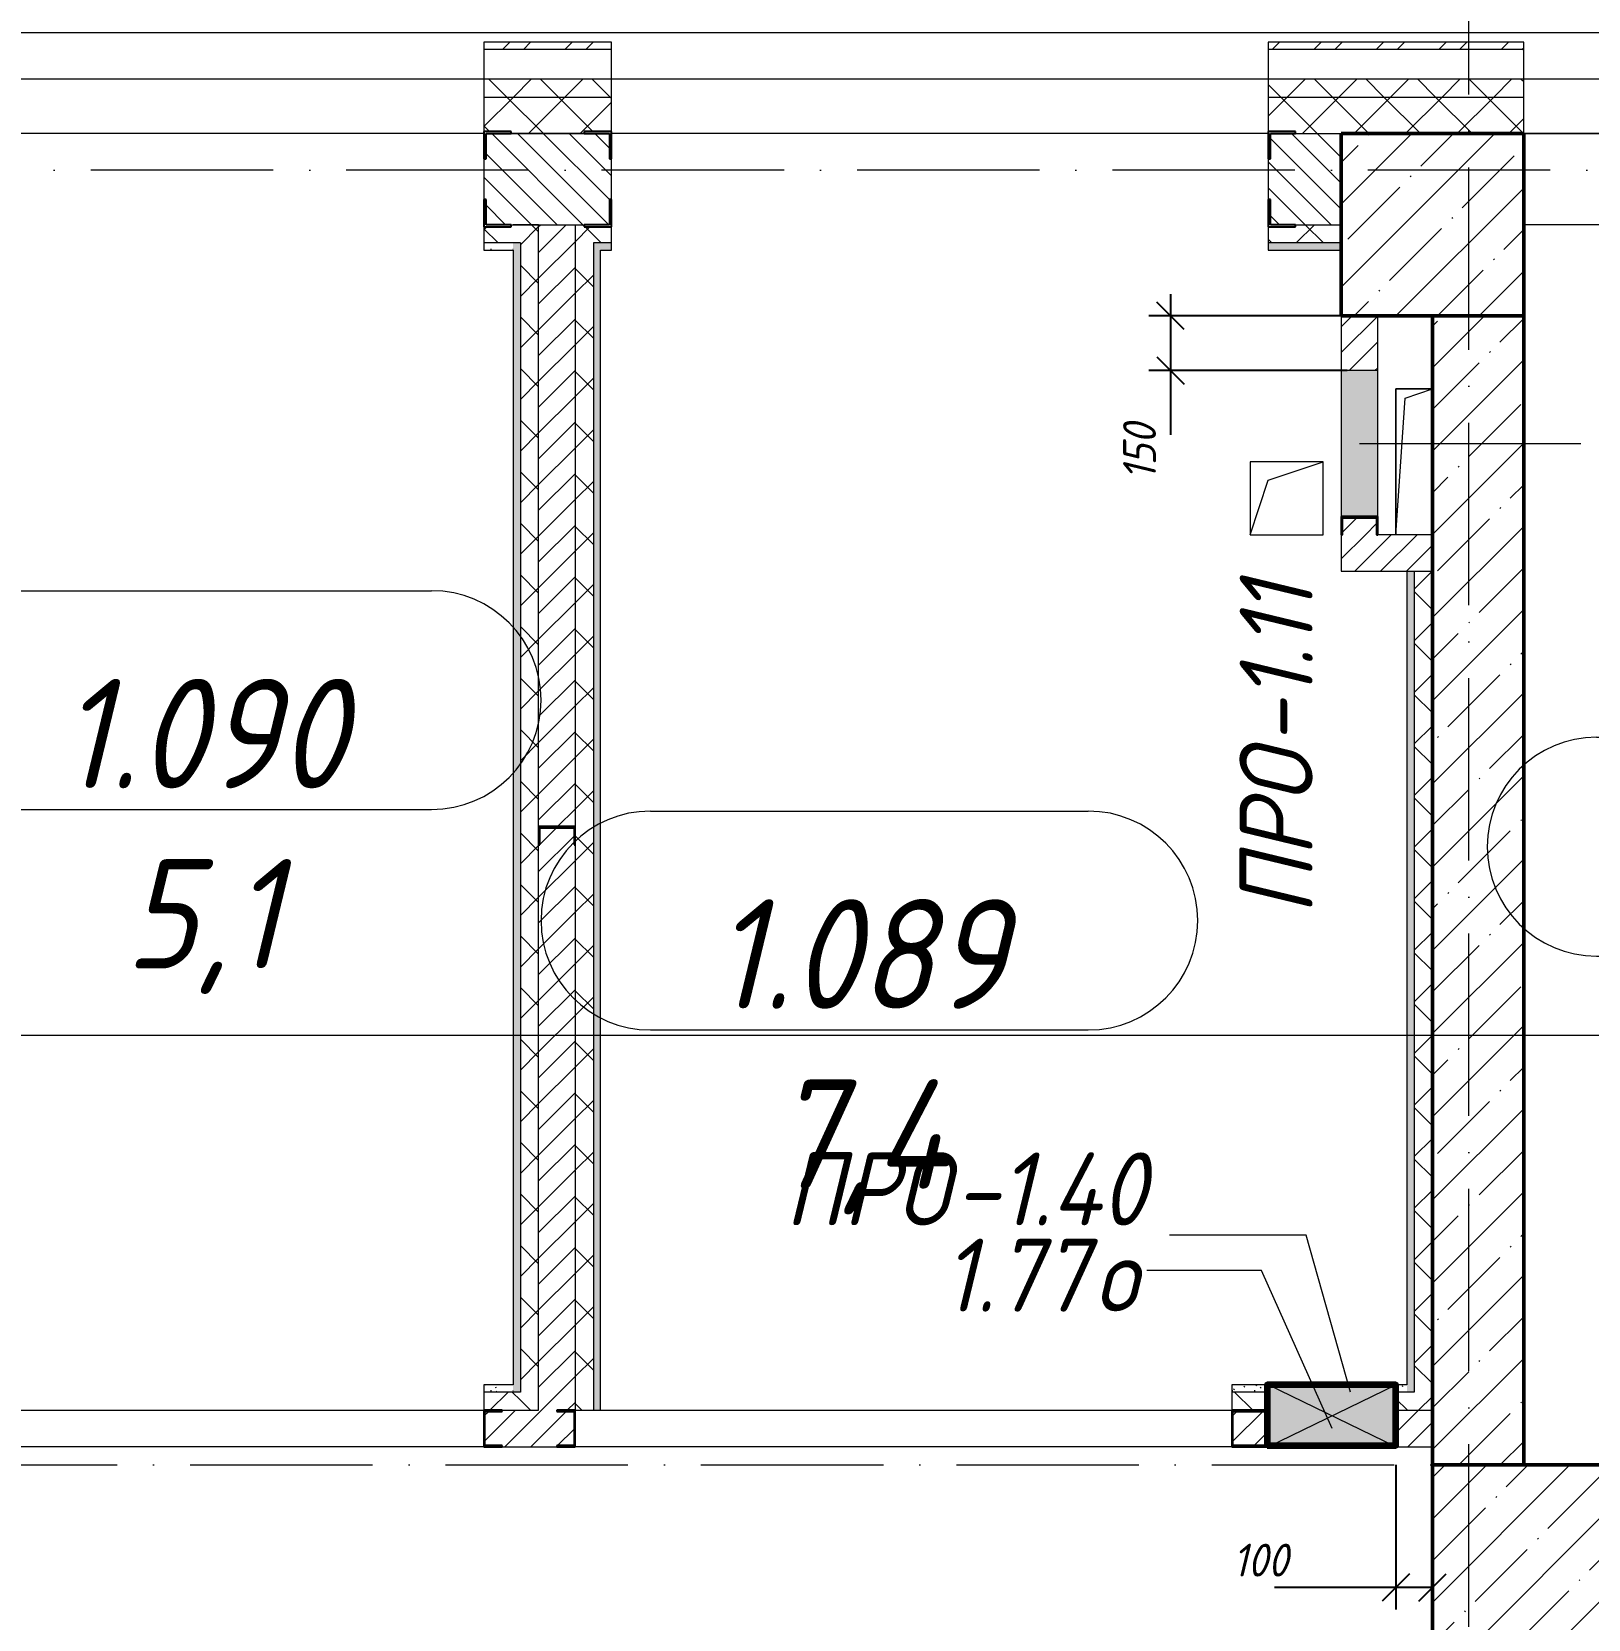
# Model space of a CAD drawing. Header units: millimetres. Extents: x -356862 to 418287, y 0 to 839748.
# Drawn here: x -87104 to -82838, y 540624 to 544976 of the extents above; entities that cross this region are included whole.
import ezdxf

# ---------------------------------------------------------------- set-up
doc = ezdxf.new("R2010")
doc.units = ezdxf.units.MM
doc.linetypes.add('50_200_ШТРИХ_1Т_ш5_п1_п1_', pattern=[700, 500, -100, 0, -100])
for name, color, linetype, lineweight in [('9.7) Заделка 956 шт', 6, 'Continuous', 158), ('A-____-____-DIMS', 7, 'Continuous', 9), ('A-DETL-GENF-OTLN', 7, 'Continuous', 9), ('A-FLOR-____-OTLN', 7, 'Continuous', 9), ('A-GENM-____-IDEN', 7, 'Continuous', 9), ('A-GENM-____-MCUT', 7, 'Continuous', 25), ('A-GENM-____-OTLN', 7, 'Continuous', 9), ('A-GENM-____-OTLN-1', 7, 'Continuous', 25), ('A-GLAZ-____-IDEN', 7, 'Continuous', 9), ('A-GLAZ-____-OTLN', 7, 'Continuous', 9), ('A-WALL-____-MCUT', 7, 'Continuous', 13), ('A-WALL-____-MCUT-1', 7, 'Continuous', 9), ('A-WALL-____-MCUT-2', 7, 'Continuous', 50), ('A-WALL-____-OTLN', 7, 'Continuous', 9), ('A-WALL-____-PATT-1', 7, 'Continuous', 9), ('A-WALL-FNSH-MCUT-1', 7, 'Continuous', 9), ('I-WALL-____-OTLN', 7, 'Continuous', 9), ('S-COLS-____-MCUT', 7, 'Continuous', 50), ('S-COLS-____-OTLN', 7, 'Continuous', 9), ('S-GRID-____-OTLN-1', 7, '50_200_ШТРИХ_1Т_ш5_п1_п1_', 9)]:
    doc.layers.add(name, color=color, linetype=linetype, lineweight=lineweight)
for name, color, linetype, lineweight, true_color in [('A-AREA-IDEN-1', 7, 'Continuous', 9, 0x000000), ('A-WALL-____-PATT-2', 7, 'Continuous', 9, 0x787878), ('G-____-____-SYMB-1', 9, 'Continuous', 9, 0x808080)]:
    doc.layers.add(name, color=color, linetype=linetype, lineweight=lineweight, true_color=true_color)
doc.styles.add('ISOCPEUR_I', font='isocpeui.ttf', dxfattribs={"width": 0.9, "height": 2.5})
doc.styles.add('ISOCPEUR_I_11', font='isocpeui.ttf', dxfattribs={"width": 0.9, "height": 200})
doc.styles.add('ISOCPEUR_I_7', font='isocpeui.ttf', dxfattribs={"width": 0.9, "height": 90})
doc.dimstyles.new('ISO-1_8_0_9К_СРЕДНИЙ_Кладочные_1', dxfattribs={"dimscale": 304.8, "dimtxt": 89.638306, "dimasz": 0.246063, "dimexe": 0.19685, "dimexo": 0, "dimgap": 0, "dimtad": 1, "dimdec": 3, "dimrnd": 0.001, "dimdsep": 46, "dimtxsty": 'ISOCPEUR_I_7', "dimblk1": 'OBLIQUE', "dimblk2": 'OBLIQUE', "dimsah": 1, "dimcen": 0.09, "dimdle": 0.19685, "dimazin": 0, "dimtfac": 1, "dimtdec": 4, "dimtix": 1, "dimtmove": 0, "dimatfit": 3, "dimfxl": 1, "dimtvp": 1, "dimtolj": 1, "dimtzin": 0, "dimarcsym": 2})
pattern_1 = [(45, (-176515.067, 459015.94), (-35.35534, 35.35534), [])]
pattern_2 = [(45, (-176515.07, 459015.94), (-70.71068, 70.71068), []), (135, (-176515.07, 459015.94), (-70.71068, -70.71068), [])]
pattern_3 = [(0, (-176515.067, 459015.94), (81.28, 20.32), [3.353, -57.607, 3.353, -57.607, -325.12]), (0, (-176515.067, 459015.94), (81.28, 20.32), [-121.92, 3.353, -118.567, 3.353, -57.607, -142.24]), (0, (-176515.067, 459015.94), (81.28, 20.32), [-304.8, 3.353, -37.287, 3.353, -98.247]), (120, (-176484.587, 459026.1), (-58.2376362, 60.2305448), [3.353, -57.607, 3.353, -57.607, -325.12]), (120, (-176484.587, 459026.1), (-58.2376362, 60.2305448), [-121.92, 3.353, -118.567, 3.353, -57.607, -142.24]), (120, (-176484.587, 459026.1), (-58.2376362, 60.2305448), [-304.8, 3.353, -37.287, 3.353, -98.247]), (240, (-176474.427, 459066.74), (-23.0423638, -80.5505448), [3.353, -57.607, 3.353, -57.607, -325.12]), (240, (-176474.427, 459066.74), (-23.0423638, -80.5505448), [-121.92, 3.353, -118.567, 3.353, -57.607, -142.24]), (240, (-176474.427, 459066.74), (-23.0423638, -80.5505448), [-304.8, 3.353, -37.287, 3.353, -98.247])]

# ---------------------------------------------------------------- blocks, each defined once
blk = doc.blocks.new('BSC_Колонна _Прямоугольная - 500х500-V125-АР1_План отверстий 1 этажа в осях 1-64_Ю-ЯЯ')
at = {"layer": 'S-COLS-____-OTLN'}
h = blk.add_hatch(dxfattribs=at)
h.set_pattern_fill('FP_136', color=256, style=0, pattern_type=2)
h.set_pattern_definition([(135, (85431.04, -93250), (-114.04925, -114.04925), []), (135, (85431.04, -93135.95), (-114.04925, -114.04925), [201.613, -40.323, 3.353, -36.97])])
h.paths.add_polyline_path([(250, 250), (-250, 250), (-250, -250), (250, -250)], flags=0)
at = {"layer": 'S-COLS-____-MCUT'}
for p, q in [((250, 250), (-250, 250)), ((-250, 250), (-250, -250)), ((250, -250), (250, 250)), ((-250, -250), (250, -250))]:
    blk.add_line(p, q, dxfattribs=at)
blk = doc.blocks.new('BSC_Колонна _Прямоугольная - 500х500-V171-АР1_План отверстий 1 этажа в осях 1-64_Ю-ЯЯ')
at = {"layer": 'S-COLS-____-OTLN'}
h = blk.add_hatch(dxfattribs=at)
h.set_pattern_fill('FP_184', color=256, style=0, pattern_type=2)
h.set_pattern_definition([(135, (81781.04, -93500), (-114.04925, -114.04925), []), (135, (81781.04, -93385.95), (-114.04925, -114.04925), [201.613, -40.323, 3.353, -36.97])])
h.paths.add_polyline_path([(250, 250), (-250, 250), (-250, -250), (250, -250), (250, 162.1)], flags=0)
at = {"layer": 'S-COLS-____-MCUT'}
for p, q in [((250, 250), (-250, 250)), ((-250, 250), (-250, -250)), ((250, -250), (250, 250)), ((-250, -250), (250, -250))]:
    blk.add_line(p, q, dxfattribs=at)
blk = doc.blocks.new('Фахверк_СКБ_Уголок - 250_2700-27497298-АР1_План отверстий 1 этажа в осях 1-64_Ю-ЯЯ')
at = {"layer": 'A-GENM-____-MCUT'}
for p, q in [((200, 181), (125, 181)), ((125, 181), (125, 106)), ((131, 106), (131, 175)), ((131, 175), (200, 175)), ((200, 175), (200, 181)), ((125, 106), (131, 106)), ((131, -6), (125, -6)), ((125, -6), (125, -81)), ((131, -75), (131, -6)), ((125, -81), (200, -81)), ((200, -75), (131, -75)), ((200, -81), (200, -75))]:
    blk.add_line(p, q, dxfattribs=at)
blk = doc.blocks.new('154_Фахверк_СКБ_Швеллер - Тип_100_4010_1-28088705-АР1_План отверстий 1 этажа в осях 1-64_Ю-ЯЯ')
at = {"layer": 'A-GENM-____-MCUT'}
for p, q in [((175, 50), (125, 50)), ((125, 50), (125, -50)), ((128, 47), (175, 47)), ((128, -47), (128, 47)), ((175, 47), (175, 50)), ((125, -50), (175, -50)), ((175, -47), (128, -47)), ((175, -50), (175, -47))]:
    blk.add_line(p, q, dxfattribs=at)
blk = doc.blocks.new('154_Фахверк_СКБ_Швеллер - Тип_100_4010-27789772-АР1_План отверстий 1 этажа в осях 1-64_Ю-ЯЯ')
at = {"layer": 'A-GENM-____-MCUT'}
for p, q in [((175, 50), (125, 50)), ((125, 50), (125, -50)), ((128, 47), (175, 47)), ((128, -47), (128, 47)), ((175, 47), (175, 50)), ((125, -50), (175, -50)), ((175, -47), (128, -47)), ((175, -50), (175, -47))]:
    blk.add_line(p, q, dxfattribs=at)
blk = doc.blocks.new('AR_Отверстие Ниша - Лючок-32405277-АР1_План отверстий 1 этажа в осях 1-64_Ю-ЯЯ')
at = {"layer": 'A-GLAZ-____-OTLN'}
blk.add_hatch(color=256, dxfattribs=at).paths.add_polyline_path([(200, -50), (200, 50), (-200, 50), (-200, -50), (160.9, -50)], flags=0)
for p, q in [((200, 50), (-200, 50)), ((-200, 50), (-200, -50)), ((200, -50), (200, 50)), ((-200, -50), (200, -50))]:
    blk.add_line(p, q, dxfattribs=at)
blk = doc.blocks.new('AR_Отверстие прямоугольное _в плите_ - AR_Отверстие прямоугольное _в плите_-30459597-АР1_План отверстий 1 этажа в осях 1-64_Ю-ЯЯ')
at = {"layer": 'A-GENM-____-OTLN'}
for p, q in [((100, 100), (-100, 100)), ((-100, 100), (-100, -100)), ((-50, 50), (100, 100)), ((100, -100), (100, 100)), ((-100, -100), (-50, 50)), ((-100, -100), (100, -100))]:
    blk.add_line(p, q, dxfattribs=at)
blk = doc.blocks.new('AR_Отверстие прямоугольное _в плите_ - AR_Отверстие прямоугольное _в плите_-30459626-АР1_План отверстий 1 этажа в осях 1-64_Ю-ЯЯ')
at = {"layer": 'A-GENM-____-OTLN'}
for p, q in [((50, 200), (-50, 200)), ((-50, 200), (-50, -199.8)), ((-50, -199.8), (-25, 175)), ((-25, 175), (50, 200))]:
    blk.add_line(p, q, dxfattribs=at)
blk = doc.blocks.new('AR_Отверстие прямоугольное _в стене_ - AR_Отверстие прямоугольное _в стене__ОВ-36858629-АР1_План отверстий 1 этажа в осях 1-64_Ю-ЯЯ')
at = {"layer": 'A-GLAZ-____-OTLN'}
blk.add_hatch(color=256, dxfattribs=at).paths.add_polyline_path([(175, 50), (-175, 50), (-175, -120), (175, -120), (175, 47)], flags=0)
at = {"layer": 'A-DETL-GENF-OTLN'}
for p, q in [((-175, -120), (-175, 50)), ((-175, 50), (175, 50)), ((175, 50), (-175, -120)), ((-175, 50), (175, -120)), ((175, 50), (-175, 50)), ((-175, 50), (-175, -120)), ((175, -50), (175, -120)), ((175, -120), (175, -50)), ((175, -120), (-175, -120)), ((-175, -120), (175, -120))]:
    blk.add_line(p, q, dxfattribs=at)
blk = doc.blocks.new('_Oblique')
at = {"color": 0, "linetype": 'ByBlock', "lineweight": -2}
blk.add_line((-0.5, -0.5), (0.5, 0.5), dxfattribs=at)
blk = doc.blocks.new('*D13520')
at = {"layer": 'A-____-____-DIMS', "color": 0, "lineweight": -2, "transparency": 16777216}
for p, q in [((-83982.9, 544257), (-83982.9, 544047)), ((-83515.1, 544197), (-84042.9, 544197)), ((-83498.9, 544047), (-84042.9, 544047)), ((-83982.9, 544047), (-83982.9, 543870.6))]:
    blk.add_line(p, q, dxfattribs=at)
at = {"layer": 'Defpoints', "color": 0, "transparency": 16777216}
for p in [(-83515.1, 544197), (-83982.9, 544047), (-83498.9, 544047)]:
    blk.add_point(p, dxfattribs=at)
at = {"layer": 'A-____-____-DIMS', "color": 0, "lineweight": -2, "transparency": 16777216, "xscale": 75, "yscale": 75, "zscale": 75}
for p, rotation in [((-83982.9, 544197), 90), ((-83982.9, 544047), 270)]:
    blk.add_blockref('_Oblique', p, dxfattribs=dict(at, rotation=rotation))
at = {"layer": 'A-____-____-DIMS', "color": 0, "transparency": 16777216, "insert": (-84113, 543746.5), "char_height": 90, "width": 368.207, "attachment_point": 1, "rotation": 90, "line_spacing_factor": 1.149209, "style": 'ISOCPEUR_I_7'}
blk.add_mtext('\\A1;150', dxfattribs=at)
blk = doc.blocks.new('*D13659')
at = {"layer": 'A-____-____-DIMS', "color": 0, "lineweight": -2, "transparency": 16777216}
for p, q in [((-83265.1, 541197), (-83265.1, 540651.1)), ((-83365.1, 541047), (-83365.1, 540651.1)), ((-83365.1, 540711.1), (-83698.5, 540711.1)), ((-83265.1, 540711.1), (-83425.1, 540711.1))]:
    blk.add_line(p, q, dxfattribs=at)
at = {"layer": 'Defpoints', "color": 0, "transparency": 16777216}
for p in [(-83265.1, 541197), (-83365.1, 541047), (-83265.1, 540711.1)]:
    blk.add_point(p, dxfattribs=at)
at = {"layer": 'A-____-____-DIMS', "color": 0, "lineweight": -2, "transparency": 16777216, "xscale": 75, "yscale": 75, "zscale": 75, "rotation": 180}
blk.add_blockref('_Oblique', (-83365.1, 540711.1), dxfattribs=at)
at = {"layer": 'A-____-____-DIMS', "color": 0, "lineweight": -2, "transparency": 16777216, "xscale": 75, "yscale": 75, "zscale": 75}
blk.add_blockref('_Oblique', (-83265.1, 540711.1), dxfattribs=at)
at = {"layer": 'A-____-____-DIMS', "color": 0, "transparency": 16777216, "insert": (-83812.5, 540831.1), "char_height": 90, "width": 368.207, "attachment_point": 1, "line_spacing_factor": 1.149209, "style": 'ISOCPEUR_I_7'}
blk.add_mtext('\\A1;100', dxfattribs=at)
blk = doc.blocks.new('AAR_СКБ_Марка_помещения_1_5 ммп - Номер _ Площадь-27962135-АИ_План этажа_Стены_1')
at = {"layer": 'A-AREA-IDEN-1'}
for p, q in [((-2.987, 3), (3.013, 3)), ((-2.987, 0), (3.013, 0))]:
    blk.add_line(p, q, dxfattribs=at)
for centre, start, end in [((-2.987, 1.5), 90, 270), ((3.013, 1.5), 270, 90)]:
    blk.add_arc(centre, 1.5, start, end, dxfattribs=at)

msp = doc.modelspace()

# ---------------------------------------------------------------- hatches: boundary and pattern name
at = {"layer": 'A-WALL-____-PATT-1'}
h = msp.add_hatch(dxfattribs=at)
h.set_pattern_fill('FP_3', color=256, style=0, pattern_type=2)
h.set_pattern_definition([(45, (-176515.07, 459015.94), (-85.53659, 85.53659), []), (45, (-176458.04, 459015.94), (-85.53659, 85.53659), [])])
h.paths.add_polyline_path([(-75035.0675, 544926.983), (-75015.0675, 544926.983), (-75015.0675, 544946.983), (-78915.0675, 544946.983), (-78915.0675, 544926.983), (-75782.9382, 544926.983)], flags=0)
h.paths.add_polyline_path([(-80915.0675, 544926.983), (-80315.0675, 544926.983), (-80315.0675, 544946.983), (-80915.0675, 544946.983)], flags=0)
h.paths.add_polyline_path([(-83015.0675, 544926.983), (-83015.0675, 544946.983), (-83715.0675, 544946.983), (-83715.0675, 544926.983)], flags=0)
h.paths.add_polyline_path([(-87265.0675, 544926.983), (-87265.0675, 544946.983), (-87505.0675, 544946.983), (-87505.0675, 544926.983)], flags=0)
h.paths.add_polyline_path([(-85865.0675, 544926.983), (-85515.0675, 544926.983), (-85515.0675, 544946.983), (-85865.0675, 544946.983)], flags=0)
h = msp.add_hatch(dxfattribs=at)
h.set_pattern_fill('FP_1', color=256, style=0, pattern_type=2)
h.set_pattern_definition(pattern_2)
h.paths.add_polyline_path([(-75265.0675, 544796.983), (-75165.0675, 544796.983), (-75165.0675, 544846.983), (-78915.0675, 544846.983), (-78915.0675, 544796.983), (-75782.9382, 544796.983)], flags=0)
h.paths.add_polyline_path([(-83015.0675, 544796.983), (-83015.0675, 544846.983), (-83715.0675, 544846.983), (-83715.0675, 544796.983)], flags=0)
h.paths.add_polyline_path([(-80315.0675, 544796.983), (-80315.0675, 544846.983), (-80915.0675, 544846.983), (-80915.0675, 544796.983)], flags=0)
h.paths.add_polyline_path([(-85515.0675, 544796.983), (-85515.0675, 544846.983), (-85865.0675, 544846.983), (-85865.0675, 544796.983)], flags=0)
h.paths.add_polyline_path([(-87265.0675, 544796.983), (-87265.0675, 544846.983), (-87505.0675, 544846.983), (-87505.0675, 544796.983)], flags=0)
h = msp.add_hatch(dxfattribs=at)
h.set_pattern_fill('FP_1', color=256, style=0, pattern_type=2)
h.set_pattern_definition(pattern_2)
h.paths.add_polyline_path([(-75265.0675, 544696.983), (-75265.0675, 544796.983), (-78915.0675, 544796.983), (-78915.0675, 544696.983), (-75782.9382, 544696.983)], flags=0)
h.paths.add_polyline_path([(-80315.0675, 544696.983), (-80315.0675, 544796.983), (-80915.0675, 544796.983), (-80915.0675, 544696.983)], flags=0)
h.paths.add_polyline_path([(-83015.0675, 544696.983), (-83015.0675, 544796.983), (-83715.0675, 544796.983), (-83715.0675, 544702.983), (-83640.0675, 544702.983), (-83640.0675, 544696.983), (-83515.0675, 544696.983)], flags=0)
h.paths.add_polyline_path([(-87265.0675, 544696.983), (-87265.0675, 544796.983), (-87505.0675, 544796.983), (-87505.0675, 544696.983)], flags=0)
h.paths.add_polyline_path([(-85590.0675, 544696.983), (-85590.0675, 544702.983), (-85515.0675, 544702.983), (-85515.0675, 544796.983), (-85865.0675, 544796.983), (-85865.0675, 544702.983), (-85790.0675, 544702.983), (-85790.0675, 544696.983)], flags=0)
h = msp.add_hatch(dxfattribs=at)
h.set_pattern_fill('FP_6', color=256, style=0, pattern_type=2)
h.set_pattern_definition([(135, (-176515.067, 459015.94), (-35.35534, -35.35534), [])])
h.paths.add_polyline_path([(-85590.0675, 544446.983), (-85521.0675, 544446.983), (-85521.0675, 544515.983), (-85515.0675, 544515.983), (-85515.0675, 544627.983), (-85521.0675, 544627.983), (-85521.0675, 544696.983), (-85859.0675, 544696.983), (-85859.0675, 544627.983), (-85865.0675, 544627.983), (-85865.0675, 544515.983), (-85859.0675, 544515.983), (-85859.0675, 544446.983), (-85785.0675, 544446.983)], flags=0)
h.paths.add_polyline_path([(-83640.0675, 544446.983), (-83515.0675, 544446.983), (-83515.0675, 544696.983), (-83709.0675, 544696.983), (-83709.0675, 544627.983), (-83715.0675, 544627.983), (-83715.0675, 544515.983), (-83709.0675, 544515.983), (-83709.0675, 544446.983)], flags=0)
h = msp.add_hatch(dxfattribs=at)
h.set_pattern_fill('FP_1', color=256, style=0, pattern_type=2)
h.set_pattern_definition(pattern_2)
h.paths.add_polyline_path([(-87215.0675, 544396.983), (-87195.0675, 544396.983), (-87195.0675, 544446.983), (-87215.0675, 544446.983)], flags=0)
h.paths.add_polyline_path([(-85765.0675, 544396.983), (-85765.0675, 544446.983), (-85790.0675, 544446.983), (-85790.0675, 544440.983), (-85865.0675, 544440.983), (-85865.0675, 544396.983), (-85785.0675, 544396.983)], flags=0)
h = msp.add_hatch(dxfattribs=at)
h.set_pattern_fill('FP_1', color=256, style=0, pattern_type=2)
h.set_pattern_definition(pattern_2)
h.paths.add_polyline_path([(-85715.0675, 541196.983), (-85715.0675, 544446.983), (-85765.0675, 544446.983), (-85765.0675, 541196.983)], flags=0)
h = msp.add_hatch(dxfattribs=at)
h.set_pattern_fill('FP_5', color=256, style=0, pattern_type=2)
h.set_pattern_definition(pattern_1)
h.paths.add_polyline_path([(-85665.0675, 541196.983), (-85615.0675, 541196.983), (-85615.0675, 542746.983), (-85618.0675, 542746.983), (-85618.0675, 542793.983), (-85712.0675, 542793.983), (-85712.0675, 542746.983), (-85715.0675, 542746.983), (-85715.0675, 541196.983)], flags=0)
h.paths.add_polyline_path([(-85618.0675, 542796.983), (-85615.0675, 542796.983), (-85615.0675, 544446.983), (-85715.0675, 544446.983), (-85715.0675, 542796.983), (-85712.0675, 542796.983)], flags=0)
h = msp.add_hatch(dxfattribs=at)
h.set_pattern_fill('FP_1', color=256, style=0, pattern_type=2)
h.set_pattern_definition(pattern_2)
h.paths.add_polyline_path([(-85615.0675, 541196.983), (-85565.0675, 541196.983), (-85565.0675, 544440.983), (-85590.0675, 544440.983), (-85590.0675, 544446.983), (-85615.0675, 544446.983), (-85615.0675, 542071.5607)], flags=0)
h = msp.add_hatch(dxfattribs=at)
h.set_pattern_fill('FP_1', color=256, style=0, pattern_type=2)
h.set_pattern_definition(pattern_2)
h.paths.add_polyline_path([(-83515.0675, 544396.983), (-83515.0675, 544446.983), (-83640.0675, 544446.983), (-83640.0675, 544440.983), (-83715.0675, 544440.983), (-83715.0675, 544396.983), (-83640.0675, 544396.983)], flags=0)
h.paths.add_polyline_path([(-85565.0675, 544396.983), (-85515.0675, 544396.983), (-85515.0675, 544440.983), (-85565.0675, 544440.983)], flags=0)
h = msp.add_hatch(dxfattribs=at)
h.set_pattern_fill('FP_5', color=256, style=0, pattern_type=2)
h.set_pattern_definition(pattern_1)
h.paths.add_polyline_path([(-83464.8937, 543596.983), (-83418.0675, 543596.983), (-83418.0675, 543643.8092), (-83512.0675, 543643.8092), (-83512.0675, 543596.983), (-83465.2412, 543596.983)], flags=0)
h.paths.add_polyline_path([(-83515.0675, 544046.983), (-83415.0675, 544046.983), (-83415.0675, 544196.983), (-83515.0675, 544196.983)], flags=0)
h = msp.add_hatch(dxfattribs=at)
h.set_pattern_fill('FP_13', color=256, style=0, pattern_type=2)
h.set_pattern_definition([(45, (-176515.07, 459015.94), (-114.04925, 114.04925), []), (45, (-176401.02, 459015.94), (-114.04925, 114.04925), [201.612, -40.322, 3.353, -36.97])])
h.paths.add_polyline_path([(-83015.0675, 541046.983), (-83015.0675, 544196.983), (-83265.0675, 544196.983), (-83265.0675, 541046.983)], flags=0)
h = msp.add_hatch(dxfattribs=at)
h.set_pattern_fill('FP_5', color=256, style=0, pattern_type=2)
h.set_pattern_definition(pattern_1)
h.paths.add_polyline_path([(-83418.0675, 543496.983), (-83265.0675, 543496.983), (-83265.0675, 543596.983), (-83515.0675, 543596.8092), (-83515.0675, 543496.983), (-83512.0675, 543496.983)], flags=0)
h = msp.add_hatch(dxfattribs=at)
h.set_pattern_fill('FP_1', color=256, style=0, pattern_type=2)
h.set_pattern_definition(pattern_2)
h.paths.add_polyline_path([(-83265.0675, 541196.983), (-83265.0675, 543495.983), (-83315.0675, 543495.983), (-83315.0675, 541196.983)], flags=0)
h = msp.add_hatch(dxfattribs=at)
h.set_pattern_fill('FP_1', color=256, style=0, pattern_type=2)
h.set_pattern_definition(pattern_2)
h.paths.add_polyline_path([(-85765.0675, 541196.983), (-85765.0675, 541246.983), (-85865.0675, 541246.983), (-85865.0675, 541196.983), (-85785.0675, 541196.983)], flags=0)
h = msp.add_hatch(dxfattribs=at)
h.set_pattern_fill('FP_1', color=256, style=0, pattern_type=2)
h.set_pattern_definition(pattern_2)
h.paths.add_polyline_path([(-83765.0675, 541196.983), (-83715.0675, 541196.983), (-83715.0675, 541246.983), (-83815.0675, 541246.983), (-83815.0675, 541196.983), (-83812.0675, 541196.983)], flags=0)
h.paths.add_polyline_path([(-83315.0675, 541196.983), (-83315.0675, 541246.983), (-83365.0675, 541246.983), (-83365.0675, 541196.983), (-83335.0675, 541196.983)], flags=0)
h = msp.add_hatch(dxfattribs=at)
h.set_pattern_fill('FP_5', color=256, style=0, pattern_type=2)
h.set_pattern_definition(pattern_1)
h.paths.add_polyline_path([(-83365.0675, 541096.983), (-83265.0675, 541096.983), (-83265.0675, 541196.983), (-83365.0675, 541196.983), (-83365.0675, 541190.733)], flags=0)
h.paths.add_polyline_path([(-85815.0675, 541096.983), (-85665.0675, 541096.983), (-85665.0675, 541099.983), (-85618.0675, 541099.983), (-85618.0675, 541193.983), (-85665.0675, 541193.983), (-85665.0675, 541196.983), (-85815.0675, 541196.983), (-85815.0675, 541193.983), (-85862.0675, 541193.983), (-85862.0675, 541099.983), (-85815.0675, 541099.983)], flags=0)
h.paths.add_polyline_path([(-83718.0675, 541099.983), (-83718.0675, 541193.983), (-83812.0675, 541193.983), (-83812.0675, 541099.983), (-83765.0675, 541099.983)], flags=0)
at = {"layer": 'A-WALL-____-PATT-2'}
h = msp.add_hatch(dxfattribs=at)
h.set_pattern_fill('FP_185', color=256, style=0, pattern_type=2)
h.set_pattern_definition(pattern_3)
h.paths.add_polyline_path([(-85785.0675, 544376.983), (-85785.0675, 544396.983), (-85865.0675, 544396.983), (-85865.0675, 544376.983)], flags=0)
h = msp.add_hatch(dxfattribs=at)
h.set_pattern_fill('FP_185', color=256, style=0, pattern_type=2)
h.set_pattern_definition(pattern_3)
h.paths.add_polyline_path([(-85785.0675, 541246.983), (-85765.0675, 541246.983), (-85765.0675, 544396.983), (-85785.0675, 544396.983), (-85785.0675, 541266.983)], flags=0)
h = msp.add_hatch(dxfattribs=at)
h.set_pattern_fill('FP_185', color=256, style=0, pattern_type=2)
h.set_pattern_definition(pattern_3)
h.paths.add_polyline_path([(-85565.0675, 541196.983), (-85545.0675, 541196.983), (-85545.0675, 544396.983), (-85565.0675, 544396.983), (-85565.0675, 542071.5607)], flags=0)
h = msp.add_hatch(dxfattribs=at)
h.set_pattern_fill('FP_185', color=256, style=0, pattern_type=2)
h.set_pattern_definition(pattern_3)
h.paths.add_polyline_path([(-83515.0675, 544376.983), (-83515.0675, 544396.983), (-83715.0675, 544396.983), (-83715.0675, 544376.983)], flags=0)
h.paths.add_polyline_path([(-85515.0675, 544376.983), (-85515.0675, 544396.983), (-85545.0675, 544396.983), (-85545.0675, 544376.983)], flags=0)
h = msp.add_hatch(dxfattribs=at)
h.set_pattern_fill('FP_185', color=256, style=0, pattern_type=2)
h.set_pattern_definition(pattern_3)
h.paths.add_polyline_path([(-83315.0675, 541246.983), (-83315.0675, 543495.983), (-83335.0675, 543495.983), (-83335.0675, 541246.983)], flags=0)
h = msp.add_hatch(dxfattribs=at)
h.set_pattern_fill('FP_185', color=256, style=0, pattern_type=2)
h.set_pattern_definition(pattern_3)
h.paths.add_polyline_path([(-85785.0675, 541246.983), (-85785.0675, 541266.983), (-85865.0675, 541266.983), (-85865.0675, 541246.983)], flags=0)
h = msp.add_hatch(dxfattribs=at)
h.set_pattern_fill('FP_185', color=256, style=0, pattern_type=2)
h.set_pattern_definition(pattern_3)
h.paths.add_polyline_path([(-83815.0675, 541246.983), (-83715.0675, 541246.983), (-83715.0675, 541266.983), (-83815.0675, 541266.983)], flags=0)
h.paths.add_polyline_path([(-83335.0675, 541246.983), (-83335.0675, 541266.983), (-83365.0675, 541266.983), (-83365.0675, 541246.983)], flags=0)

# ---------------------------------------------------------------- linework, layer by layer
at = {"layer": '9.7) Заделка 956 шт'}
msp.add_lwpolyline([(-83718.0675, 541099.983), (-83365.0675, 541099.983), (-83365.0675, 541266.983), (-83718.0675, 541266.983)], close=True, dxfattribs=at)
at = {"layer": 'A-FLOR-____-OTLN'}
for p, q in [((-90690.0675, 544973.983), (-74498.7376, 544973.983)), ((-83365.0675, 543996.8092), (-83265.0675, 543996.8092)), ((-83365.0675, 543596.983), (-83365.0675, 543996.8092))]:
    msp.add_line(p, q, dxfattribs=at)
at = {"layer": 'A-GENM-____-IDEN'}
for p, q in [((-83611.4055, 541676.5534), (-83985.8359, 541676.5534)), ((-83490.0675, 541246.983), (-83611.4055, 541676.5534))]:
    msp.add_line(p, q, dxfattribs=at)
at = {"layer": 'A-GLAZ-____-IDEN'}
for p, q in [((-83465.0675, 543846.983), (-82858.3692, 543846.983)), ((-83733.3976, 541579.7577), (-84047.991, 541579.7577)), ((-83540.0675, 541146.983), (-83733.3976, 541579.7577))]:
    msp.add_line(p, q, dxfattribs=at)
at = {"layer": 'A-WALL-____-MCUT'}
for p, q in [((-85515.0675, 544926.983), (-85865.0675, 544926.983)), ((-85865.0675, 544926.983), (-85865.0675, 544702.983)), ((-85515.0675, 544702.983), (-85515.0675, 544926.983)), ((-83015.0675, 544926.983), (-83715.0675, 544926.983)), ((-83715.0675, 544926.983), (-83715.0675, 544702.983)), ((-83015.0675, 544696.983), (-83015.0675, 544926.983)), ((-85865.0675, 544627.983), (-85865.0675, 544515.983)), ((-85515.0675, 544515.983), (-85515.0675, 544627.983)), ((-83715.0675, 544627.983), (-83715.0675, 544515.983)), ((-85865.0675, 544440.983), (-85865.0675, 544396.983)), ((-85785.0675, 544446.983), (-85590.0675, 544446.983)), ((-85715.0675, 544446.983), (-85765.0675, 544446.983)), ((-85715.0675, 542796.983), (-85715.0675, 544446.983)), ((-85615.0675, 544446.983), (-85615.0675, 542796.983)), ((-85515.0675, 544396.983), (-85515.0675, 544440.983)), ((-83715.0675, 544440.983), (-83715.0675, 544396.983)), ((-85765.0675, 544396.983), (-85865.0675, 544396.983)), ((-85765.0675, 544396.983), (-85765.0675, 541246.983)), ((-85565.0675, 544396.983), (-85565.0675, 541196.983)), ((-85515.0675, 544396.983), (-85565.0675, 544396.983)), ((-83515.0675, 544396.983), (-83715.0675, 544396.983)), ((-83265.0675, 543495.983), (-83315.0675, 543495.983)), ((-83315.0675, 543495.983), (-83315.0675, 541246.983)), ((-85715.0675, 541196.983), (-85715.0675, 542746.983)), ((-85615.0675, 542746.983), (-85615.0675, 541196.983)), ((-85865.0675, 541246.983), (-85865.0675, 541196.983)), ((-85765.0675, 541246.983), (-85865.0675, 541246.983)), ((-83815.0675, 541246.983), (-83815.0675, 541196.983)), ((-83715.0675, 541246.983), (-83815.0675, 541246.983)), ((-83315.0675, 541246.983), (-83365.0675, 541246.983)), ((-85815.0675, 541196.983), (-85715.0675, 541196.983)), ((-85615.0675, 541196.983), (-85565.0675, 541196.983)), ((-83365.0675, 541196.983), (-83265.0675, 541196.983))]:
    msp.add_line(p, q, dxfattribs=at)
at = {"layer": 'A-WALL-____-MCUT-1'}
for p, q in [((-85865.0675, 544846.983), (-85515.0675, 544846.983)), ((-83715.0675, 544846.983), (-83015.0675, 544846.983)), ((-85865.0675, 544796.983), (-85515.0675, 544796.983)), ((-83715.0675, 544796.983), (-83015.0675, 544796.983)), ((-85590.0675, 544696.983), (-85790.0675, 544696.983)), ((-85790.0675, 544696.983), (-85590.0675, 544696.983)), ((-83640.0675, 544696.983), (-83515.0675, 544696.983)), ((-85790.0675, 544446.983), (-85785.0675, 544446.983)), ((-85765.0675, 544446.983), (-85785.0675, 544446.983)), ((-83640.0675, 544446.983), (-83515.0675, 544446.983))]:
    msp.add_line(p, q, dxfattribs=at)
at = {"layer": 'A-WALL-____-MCUT-2'}
for p, q in [((-83265.0675, 544196.983), (-83265.0675, 541046.983)), ((-83015.0675, 541046.983), (-83015.0675, 544196.983))]:
    msp.add_line(p, q, dxfattribs=at)
at = {"layer": 'A-WALL-____-OTLN'}
for p, q in [((-87265.0675, 544846.983), (-85865.0675, 544846.983)), ((-85515.0675, 544846.983), (-83715.0675, 544846.983)), ((-83015.0675, 544846.983), (-80915.0675, 544846.983)), ((-85865.0675, 544696.983), (-87265.0675, 544696.983)), ((-83715.0675, 544696.983), (-85515.0675, 544696.983)), ((-80915.0675, 544696.983), (-83015.0675, 544696.983)), ((-83015.0675, 544696.983), (-80915.0675, 544696.983)), ((-80915.0675, 544446.983), (-83015.0675, 544446.983))]:
    msp.add_line(p, q, dxfattribs=at)
at = {"layer": 'A-WALL-FNSH-MCUT-1'}
for p, q in [((-85515.0675, 544946.983), (-85865.0675, 544946.983)), ((-85865.0675, 544946.983), (-85865.0675, 544926.983)), ((-85515.0675, 544926.983), (-85515.0675, 544946.983)), ((-83015.0675, 544946.983), (-83715.0675, 544946.983)), ((-83715.0675, 544946.983), (-83715.0675, 544926.983)), ((-83015.0675, 544926.983), (-83015.0675, 544946.983)), ((-85865.0675, 544396.983), (-85865.0675, 544376.983)), ((-85515.0675, 544376.983), (-85515.0675, 544396.983)), ((-83715.0675, 544396.983), (-83715.0675, 544376.983)), ((-85865.0675, 544376.983), (-85785.0675, 544376.983)), ((-85785.0675, 544376.983), (-85785.0675, 541266.983)), ((-85545.0675, 541196.983), (-85545.0675, 544376.983)), ((-85545.0675, 544376.983), (-85515.0675, 544376.983)), ((-83715.0675, 544376.983), (-83515.0675, 544376.983)), ((-83515.0675, 544196.983), (-83515.0675, 544046.983)), ((-83415.0675, 544046.983), (-83415.0675, 544196.983)), ((-83515.0675, 543596.8092), (-83515.0675, 543496.983)), ((-83265.0675, 543596.983), (-83415.0675, 543596.983)), ((-83265.0675, 543496.983), (-83265.0675, 543596.983)), ((-83515.0675, 543496.983), (-83265.0675, 543496.983)), ((-83315.0675, 543495.983), (-83335.0675, 543495.983)), ((-83335.0675, 543495.983), (-83335.0675, 541266.983)), ((-85785.0675, 541266.983), (-85865.0675, 541266.983)), ((-85865.0675, 541266.983), (-85865.0675, 541246.983)), ((-83715.0675, 541266.983), (-83815.0675, 541266.983)), ((-83815.0675, 541266.983), (-83815.0675, 541246.983)), ((-83335.0675, 541266.983), (-83365.0675, 541266.983)), ((-85565.0675, 541196.983), (-85545.0675, 541196.983)), ((-85815.0675, 541096.983), (-85665.0675, 541096.983)), ((-83365.0675, 541096.983), (-83265.0675, 541096.983))]:
    msp.add_line(p, q, dxfattribs=at)
at = {"layer": 'G-____-____-SYMB-1'}
msp.add_line((-181429.6697, 542224.9935), (-72002.7137, 542224.9935), dxfattribs=at)
at = {"layer": 'I-WALL-____-OTLN'}
for p, q in [((-87195.0675, 541196.983), (-85865.0675, 541196.983)), ((-85545.0675, 541196.983), (-83815.0675, 541196.983)), ((-85865.0675, 541096.983), (-87265.0675, 541096.983)), ((-83815.0675, 541096.983), (-85615.0675, 541096.983))]:
    msp.add_line(p, q, dxfattribs=at)
at = {"layer": 'S-GRID-____-OTLN-1'}
for p, q in [((-83165.0675, 498597.5699), (-83165.0675, 549908.7924)), ((-72440.6609, 544596.983), (-181183.8377, 544596.983)), ((-181183.8377, 541046.983), (-72440.6609, 541046.983))]:
    msp.add_line(p, q, dxfattribs=at)

# ---------------------------------------------------------------- block references
at = {"layer": 'A-AREA-IDEN-1', "xscale": 199.9999999999999, "yscale": 199.9999999999999, "zscale": 199.9999999999999}
for p in [(-86610.9649, 542843.7217), (-82217.6817, 542441.897), (-84810.9649, 542239.4645)]:
    msp.add_blockref('AAR_СКБ_Марка_помещения_1_5 ммп - Номер _ Площадь-27962135-АИ_План этажа_Стены_1', p, dxfattribs=at)
at = {"layer": 'A-GENM-____-OTLN'}
for name, p in [('AR_Отверстие прямоугольное _в плите_ - AR_Отверстие прямоугольное _в плите_-30459626-АР1_План отверстий 1 этажа в осях 1-64_Ю-ЯЯ', (-83315.0675, 543796.8092)), ('AR_Отверстие прямоугольное _в плите_ - AR_Отверстие прямоугольное _в плите_-30459597-АР1_План отверстий 1 этажа в осях 1-64_Ю-ЯЯ', (-83665.0675, 543696.8092))]:
    msp.add_blockref(name, p, dxfattribs=at)
at = {"layer": 'A-GENM-____-OTLN-1'}
for name, p in [('Фахверк_СКБ_Уголок - 250_2700-27497298-АР1_План отверстий 1 этажа в осях 1-64_Ю-ЯЯ', (-85990.0675, 544521.983)), ('Фахверк_СКБ_Уголок - 250_2700-27497298-АР1_План отверстий 1 этажа в осях 1-64_Ю-ЯЯ', (-83840.0675, 544521.983)), ('154_Фахверк_СКБ_Швеллер - Тип_100_4010-27789772-АР1_План отверстий 1 этажа в осях 1-64_Ю-ЯЯ', (-85990.0675, 541146.983)), ('154_Фахверк_СКБ_Швеллер - Тип_100_4010_1-28088705-АР1_План отверстий 1 этажа в осях 1-64_Ю-ЯЯ', (-83940.0675, 541146.983))]:
    msp.add_blockref(name, p, dxfattribs=at)
for name, p, rotation in [('Фахверк_СКБ_Уголок - 250_2700-27497298-АР1_План отверстий 1 этажа в осях 1-64_Ю-ЯЯ', (-85390.0675, 544621.983), 180), ('154_Фахверк_СКБ_Швеллер - Тип_100_4010_1-28088705-АР1_План отверстий 1 этажа в осях 1-64_Ю-ЯЯ', (-83465.0675, 543771.8092), 270), ('154_Фахверк_СКБ_Швеллер - Тип_100_4010-27789772-АР1_План отверстий 1 этажа в осях 1-64_Ю-ЯЯ', (-85665.0675, 542921.983), 270), ('154_Фахверк_СКБ_Швеллер - Тип_100_4010_1-28088705-АР1_План отверстий 1 этажа в осях 1-64_Ю-ЯЯ', (-85490.0675, 541146.983), 180), ('154_Фахверк_СКБ_Швеллер - Тип_100_4010_1-28088705-АР1_План отверстий 1 этажа в осях 1-64_Ю-ЯЯ', (-83590.0675, 541146.983), 180)]:
    msp.add_blockref(name, p, dxfattribs=dict(at, rotation=rotation))
at = {"layer": 'A-GLAZ-____-OTLN'}
for name, p, rotation in [('AR_Отверстие Ниша - Лючок-32405277-АР1_План отверстий 1 этажа в осях 1-64_Ю-ЯЯ', (-83465.0675, 543846.983), 270), ('AR_Отверстие прямоугольное _в стене_ - AR_Отверстие прямоугольное _в стене__ОВ-36858629-АР1_План отверстий 1 этажа в осях 1-64_Ю-ЯЯ', (-83540.0675, 541146.983), 180)]:
    msp.add_blockref(name, p, dxfattribs=dict(at, rotation=rotation))
at = {"layer": 'S-COLS-____-OTLN', "rotation": 269.9999999999997}
for name, p in [('BSC_Колонна _Прямоугольная - 500х500-V125-АР1_План отверстий 1 этажа в осях 1-64_Ю-ЯЯ', (-83265.0675, 544446.983)), ('BSC_Колонна _Прямоугольная - 500х500-V171-АР1_План отверстий 1 этажа в осях 1-64_Ю-ЯЯ', (-83015.0675, 540796.983))]:
    msp.add_blockref(name, p, dxfattribs=at)

# ---------------------------------------------------------------- texts
at = {"layer": 'A-AREA-IDEN-1', "char_height": 300, "attachment_point": 8, "line_spacing_factor": 1.139951, "style": 'ISOCPEUR_I'}
for s, insert, width in [('\\pxqc,t8.46667,16.93333,25.4,33.86667,42.33333,50.8,59.26667,67.73333,76.2,84.66667,93.13333,101.6,110.06667,118.53333,127,135.46667,143.93333,152.4,160.86667,169.33333,177.8,186.26667,194.73333,203.2,211.66667,220.13333,228.6,237.06667,245.53333,254,262.46667,270.93333;{1.090}', (-86636.394, 542902.0515), 900), ('\\pxqc,t8.46667,16.93333,25.4,33.86667,42.33333,50.8,59.26667,67.73333,76.2,84.66667,93.13333,101.6,110.06667,118.53333,127,135.46667,143.93333,152.4,160.86667,169.33333,177.8,186.26667,194.73333,203.2,211.66667,220.13333,228.6,237.06667,245.53333,254,262.46667,270.93333;{5,1}', (-86636.394, 542338.1036), 490), ('\\pxqc,t8.46667,16.93333,25.4,33.86667,42.33333,50.8,59.26667,67.73333,76.2,84.66667,93.13333,101.6,110.06667,118.53333,127,135.46667,143.93333,152.4,160.86667,169.33333,177.8,186.26667,194.73333,203.2,211.66667,220.13333,228.6,237.06667,245.53333,254,262.46667,270.93333;{1.089}', (-84836.394, 542297.7943), 900), ('\\pxqc,t8.46667,16.93333,25.4,33.86667,42.33333,50.8,59.26667,67.73333,76.2,84.66667,93.13333,101.6,110.06667,118.53333,127,135.46667,143.93333,152.4,160.86667,169.33333,177.8,186.26667,194.73333,203.2,211.66667,220.13333,228.6,237.06667,245.53333,254,262.46667,270.93333;{7,4}', (-84835.394, 541733.8463), 582)]:
    msp.add_mtext(s, dxfattribs=dict(at, insert=insert, width=width))
at = {"layer": 'A-GENM-____-IDEN', "char_height": 200, "attachment_point": 1, "rotation": 90, "style": 'ISOCPEUR_I_11'}
for s, insert, width in [('-1.11', (-83793.4237, 543019.3688), 577.215), ('ПРО', (-83793.4237, 542555.0251), 562.784625)]:
    msp.add_mtext(s, dxfattribs=dict(at, insert=insert, width=width))
at = {"layer": 'A-GENM-____-IDEN', "char_height": 200, "attachment_point": 1, "style": 'ISOCPEUR_I_11'}
for s, insert, width in [('ПРО', (-85039.9468, 541903.6695), 562.784625), ('-1.40', (-84575.603, 541903.6695), 692.658)]:
    msp.add_mtext(s, dxfattribs=dict(at, insert=insert, width=width))
at = {"layer": 'A-GLAZ-____-IDEN', "char_height": 200, "attachment_point": 1, "style": 'ISOCPEUR_I_11'}
for s, insert, width in [('1.77', (-84607.4426, 541667.3723), 505.063125), ('\\fISOCPEUR|b0|i1|c204|p34|;\\W.9;о', (-84190.7239, 541667.3723), 158.734125)]:
    msp.add_mtext(s, dxfattribs=dict(at, insert=insert, width=width))

# ---------------------------------------------------------------- dimensions: what is measured, and where the dimension line sits
at = {"layer": 'A-____-____-DIMS'}
dim = msp.add_linear_dim(base=(-83982.8867, 544046.983), p1=(-83515.0675, 544196.983), p2=(-83498.9313, 544046.983), angle=90, dimstyle='ISO-1_8_0_9К_СРЕДНИЙ_Кладочные_1', override={"dimpost": '<>', "dimfxl": 150.865429}, dxfattribs=at)
dim.commit()
dim.dimension.update_dxf_attribs({"geometry": '*D13520', "text_midpoint": (-84053.0253, 543870.5607), "dimtype": 160, "text_rotation": 90})
dim = msp.add_linear_dim(base=(-83265.0675, 540711.0863), p1=(-83365.0675, 541046.983), p2=(-83265.0675, 541196.983), dimstyle='ISO-1_8_0_9К_СРЕДНИЙ_Кладочные_1', override={"dimpost": '<>', "dimfxl": 180.277564}, dxfattribs=at)
dim.commit()
dim.dimension.update_dxf_attribs({"geometry": '*D13659', "text_midpoint": (-83628.3864, 540711.0863), "dimtype": 160})

doc.saveas('drawing.dxf')
